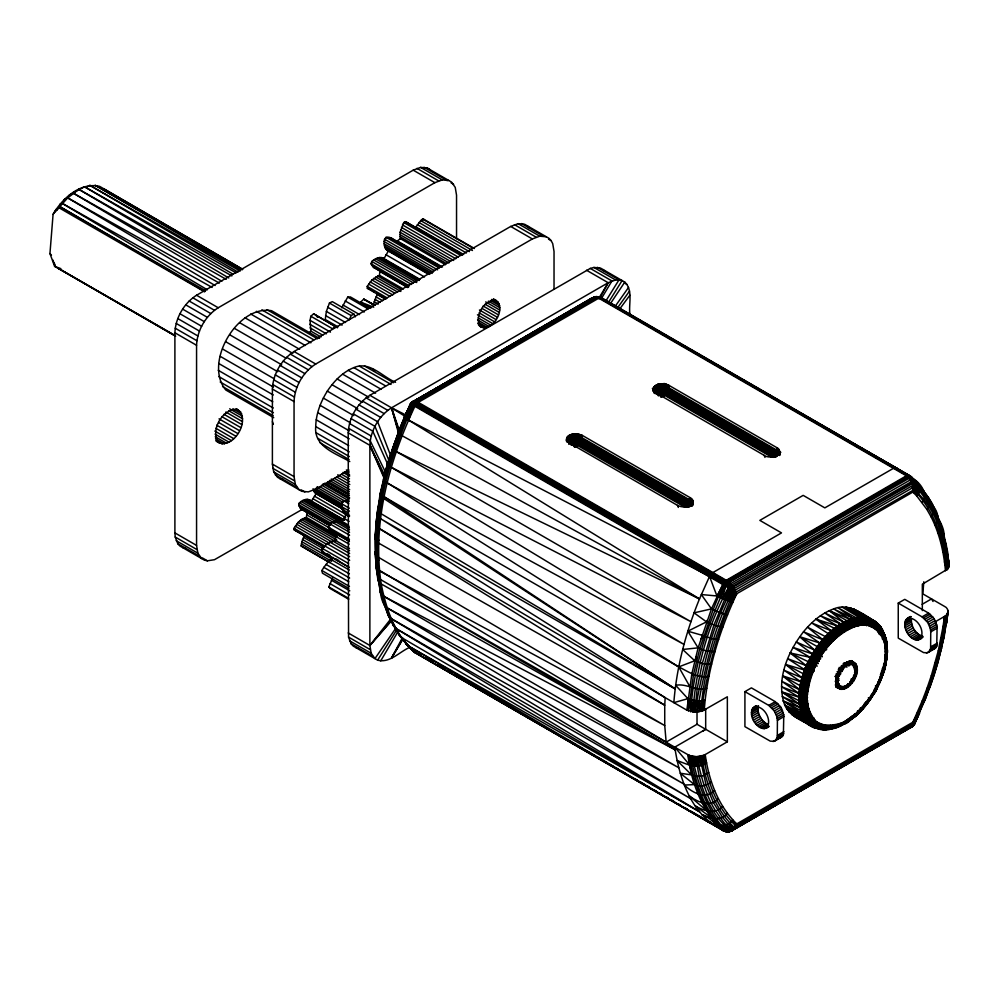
<?xml version="1.0" encoding="UTF-8"?>
<svg xmlns="http://www.w3.org/2000/svg" width="999" height="999" viewBox="0 0 999 999"><rect width="100%" height="100%" fill="white"/><g stroke="black" fill="none" stroke-linecap="round" stroke-linejoin="round"><path stroke-width="1.5" d="M848.75 661.837L855.793 666.77L855.169 670.504L855.768 670.004C848.975 645.004 822.077 696.303 847.739 685.651L848.001 684.49C854.744 679.432 857.966 670.242 853.708 662.587L851.136 661.038C862.774 668.656 849.4 693.706 836.038 687.087C834.365 677.722 852.334 650.449 855.032 672.315L856.043 669.405L854.507 664.098L849.437 660.913M878.121 632.342L885.539 638.111L886.737 655.993L883.715 672.315L879.132 684.078L877.959 683.94C885.589 668.793 891.408 648.938 883.066 632.966L883.104 631.743L864.073 619.13L862.674 616.907M924.699 699.4L914.547 723.975L911.975 726.872L730.294 831.355L726.46 831.618L722.964 830.481L415.334 652.871L406.006 643.781L400.562 636.438M884.615 661.276C886.113 647.352 886.95 629.632 873.95 620.679C862.137 613.461 848.376 602.609 833.69 608.915C821.553 613.199 811.588 621.99 803.496 631.78C787.936 651.885 775.649 679.657 784.702 705.019C790.159 717.22 804.307 721.703 815.172 727.609C817.532 727.809 819.655 726.186 820.716 724.175C854.432 731.493 881.43 692.457 884.602 662.737C888.099 669.293 879.607 677.472 877.959 683.94M708.953 821.59L711.65 823.151C689.185 806.93 679.47 776.573 675.187 749.799L380.644 579.632L687.811 754.62C691.108 779.832 699.637 805.219 716.832 824.425C719.917 829.145 725.861 833.69 731.643 830.868L912.249 726.648L914.497 724.05L919.53 712.824L914.547 723.975C908.016 733.316 918.63 714.148 918.031 713.373C930.831 682.517 942.956 650.112 944.43 616.47C948.975 614.685 949.1 608.241 944.517 606.405L922.851 593.906L923.8 581.78M885.726 664.148L884.677 668.781L883.216 669.455C888.286 658.503 888.423 645.754 884.152 634.54L865.758 622.939L864.073 619.13L881.155 628.671C891.62 644.03 885.539 664.285 879.545 680.344L880.893 680.094L879.582 678.796L884.602 662.737L883.516 665.097M922.327 610.601L922.327 584.203L947.714 569.043L949.05 565.359L947.414 553.533M885.151 654.495L886.737 655.993L886.438 660.302L885.576 664.997L884.078 665.858C885.938 655.494 888.036 643.993 883.466 634.04M875.424 685.851L875.886 686.75C879.882 688.373 873.226 692.719 873.101 695.179C869.155 701.023 865.034 706.83 859.902 711.7C853.021 718.818 844.642 724.737 835.139 727.771C816.071 732.092 803.458 707.105 808.016 690.446C812.287 664.173 828.446 637.949 853.496 627.172C875.386 616.708 891.096 643.231 884.727 662.325L887.025 654.02L886.538 644.617L884.302 637.037L878.983 634.003M863.461 615.372L878.021 624.225C884.714 630.369 886.425 640.334 885.339 649.025C889.659 644.617 885.189 636.438 883.104 631.743C887.312 638.898 887.199 647.614 885.439 655.469C888.348 653.995 888.298 648.663 885.489 647.09L886.001 644.068L885.314 643.581M407.105 286.775L373.951 267.632L370.966 263.736L371.803 261.463C374.95 258.616 379.982 255.919 384.003 258.616L388.324 251.061C383.941 249.026 383.691 243.331 384.553 239.211L386.101 237.325L390.984 237.874L441.396 266.983M885.239 665.346L886.937 657.08L886.001 644.068L887.087 645.878L887.025 654.02M900.524 470.891L896.378 467.957L894.043 467.982L824.837 507.879L803.171 495.367L759.839 520.379L781.505 532.892L712.299 572.902L709.527 576.398L699.475 598.938L407.142 419.255L404.458 416.795L411.588 402.572L591.833 298.039L598.413 296.703L909.814 475.774C915.221 479.095 915.584 486.838 912.899 492.057L736.763 593.743C720.991 627.335 709.54 663.186 705.157 700.112L697.614 701.223L687.911 698.663L673.838 702.647C676.585 666.957 685.951 632.005 699.475 598.938L400.661 434.94L398.089 432.217L410.152 404.358C411.363 400.936 415.634 400.237 418.319 402.36L727.497 580.993L729.32 585.402L729.382 588.261L713.86 625.149L702.222 663.598L697.177 688.736L694.742 712.2L686.837 710.152L665.172 697.639L378.134 527.797L376.323 525.699L375.949 523.488L380.119 493.806L387.55 463.174L393.281 446.803L388.461 462.05L389.423 461.675M841.083 689.472L836.538 684.64L835.938 681.018L837.836 680.506L838.348 683.628L835.514 684.765C843.556 697.577 858.291 679.233 857.329 669.255L855.169 668.006L855.319 673.326L854.008 676.173L855.893 671.515L854.994 665.933L848.501 662.175M924.987 699.912L914.297 724.125L911.787 726.448L913.386 725.711L913.798 723.014L924.15 700.699M867.794 700.936L868.393 702.01L860.276 709.677C858.69 715.833 849.962 720.504 843.68 722.04C842.756 727.684 834.252 727.334 830.119 725.823L827.184 729.22C815.958 732.342 808.591 722.277 809.777 711.862L806.143 713.873L802.172 713.773C799.575 703.371 806.056 693.019 809.327 683.366L805.656 683.341L800.861 681.743L783.915 670.192L804.62 678.92L810.276 679.757C801.523 694.317 793.568 719.093 814.322 727.434C786.613 705.544 805.731 662.799 824.163 640.759C834.64 628.895 849.075 617.207 865.846 618.431C873.226 619.03 886.4 627.31 881.593 635.614C880.131 626.361 872.477 619.168 863.498 617.182C837.824 617.544 819.03 640.484 808.154 661.65C798.913 680.781 792.494 707.442 809.14 724.462C811.912 727.547 816.832 726.748 818.681 723.126C824.3 733.878 841.695 728.109 846.503 720.541L854.769 716.483L854.882 714.647L870.491 698.126L875.286 691.52L879.095 683.766L877.821 682.792L878.995 680.132M845.479 723.164L840.409 724.974L835.389 725.087C829.495 734.789 810.913 728.82 812.05 716.495L808.566 718.83L804.694 718.905L804.52 708.091L807.654 693.868L800.748 694.143L781.518 686.725L799.662 697.514L803.708 698.176L807.504 697.202L805.569 707.854L805.219 716.758L806.243 721.665L811.25 725.911M933.878 507.717L928.933 498.513L920.866 487.999C925.711 496.316 940.034 506.755 931.08 516.82C939.584 533.591 943.843 552.197 945.466 570.841M661.263 397.177L665.272 394.792L667.407 389.086L667.619 384.702C662.549 382.567 652.185 383.641 653.196 391.096L654.02 386.813L654.108 390.197L655.319 392.882L660.339 390.447L667.832 391.596L777.709 455.419L777.022 456.218L667.307 392.532L660.539 391.483L656.618 393.069L656.006 393.681L656.793 394.393M877.322 687.774L876.223 687.499C882.142 678.87 886.375 667.832 884.764 657.379L885.838 654.957C886.425 682.08 867.244 704.645 848.001 721.59L845.291 721.103C836.65 726.748 825.561 731.143 815.284 727.734M883.029 631.318C872.289 607.629 842.207 619.068 829.108 634.078C809.689 653.808 795.216 682.717 801.235 710.876L805.231 711.076L808.928 709.253C809.415 715.434 808.416 724.55 815.172 727.609M931.08 516.82L926.835 509.353L916.92 496.191C922.339 490.809 918.468 478.883 910.426 479.82L730.569 583.653C708.603 622.452 695.941 667.494 692.844 712.05L695.491 701.048M705.681 709.103L705.681 729.295L674.824 747.115L675.187 749.799L666.158 742.107L377.06 568.906C371.99 512.087 388.823 455.994 411.75 404.632L412.5 401.61L409.041 409.465M660.589 395.104L658.965 395.117L656.867 391.596L655.856 385.302L653.833 391.945L654.27 392.807L657.08 384.702L657.554 390.097L660.589 395.104L664.522 395.304L771.503 457.067M934.814 524.85C941.383 518.531 936.001 508.016 930.294 503.109M693.393 700.686L690.746 711.663C693.144 667.856 707.23 625.386 725.823 585.913L729.045 582.23L908.341 477.272C916.795 477.347 930.319 493.831 922.114 502.472M934.115 509.19L924.812 494.318L913.76 482.779L733.353 586.937C711.226 624.999 702.834 669.405 694.742 712.2L702.559 710.926L727.347 696.778L727.347 741.795L697.015 724.287L666.158 742.107L664.735 725.561L664.735 705.194L377.285 542.345L375.112 538.985L375.949 524.587L377.634 509.815L381.143 492.207M384.128 597.564L380.557 592.807L375.949 566.346L375.112 537.799L376.148 525.262M418.319 402.36L414.885 406.293C388.986 461.151 372.003 523.026 381.206 583.965C386.113 608.953 395.554 638.199 417.02 653.046L412.637 650.649L405.169 642.27L404.645 640.584M697.614 701.223L696.965 712.162C704.432 669.742 713.623 626.623 734.365 588.423L912.749 485.439C925.561 490.796 931.642 507.217 937.899 519.018M686.837 710.152L691.895 673.563L698.114 647.864L711.475 608.891L724.038 581.593L906.38 475.799C915.184 473.838 913.123 486.763 912.899 492.057L916.92 496.191M573.176 445.566L576.048 444.143L576.498 433.791C572.152 433.429 565.322 435.514 566.533 441.121L567.357 436.838L568.931 444.368M660.988 396.803L662.612 394.792L663.149 383.766L657.554 390.097L656.618 393.069L657.33 393.856L661.813 392.357L666.683 393.381L775.686 456.393L777.534 453.821L778.196 448.551L777.172 447.839L668.843 385.302L667.619 384.702L666.233 386.738L664.535 393.556L661.338 396.853M880.943 627.459L878.72 624.737C885.926 634.14 888.348 647.439 885.176 658.853L886.937 657.08L887.075 648.688M929.669 686.375L924.974 700.311L922.277 700.749L912.899 722.202L913.461 725.449L912.249 726.648M321.029 336.988L310.826 331.106L310.077 320.354L310.851 316.246L313.624 313.811L337.512 327.797M942.307 530.619L939.884 522.477L941.22 527.834L938.036 533.404M303.009 508.966L214.473 559.702L207.392 560.814L204.308 560.102L179.97 546.053L177.797 543.731L175.225 537.05L174.9 532.892L174.9 332.767C175.524 317.819 183.928 303.259 196.566 295.242L413.211 170.167L420.616 167.395L427.135 167.982L451.473 182.03L455.232 187.375L456.543 195.18L456.543 238.624M201.636 558.553L197.877 553.209L196.566 545.404L196.566 345.279C197.19 330.319 205.594 315.771 218.232 307.754L434.877 182.667L442.282 179.907L448.801 180.482M273.738 417.682L225.836 390.022C203.334 363.236 237.163 304.633 271.616 310.726L319.518 338.386M216.146 441.146C232.218 452.672 252.547 419.043 236.888 409.066M348.876 469.967L315.721 489.11L308.304 491.883L301.798 491.308L277.46 477.247L273.701 471.903L272.39 464.098L272.39 389.048C273.014 374.101 281.418 359.54 294.056 351.523L510.701 226.448L518.106 223.676L524.625 224.263L548.963 238.311L551.123 240.634L552.722 243.669L554.033 251.461L554.033 288.699M299.126 489.76L295.367 484.415L294.056 476.61L294.056 401.561C294.68 386.613 303.084 372.053 315.721 364.036L532.367 238.961L539.772 236.189L546.291 236.775M349.787 461.588C335.889 453.421 313.711 446.778 315.721 426.573C315.971 413.923 320.654 401.748 327.322 391.133C333.941 381.218 342.632 372.14 353.858 367.607C369.568 360.664 382.33 376.798 395.567 382.292M410.389 647.102C399.875 651.223 390.022 663.511 377.622 660.164L353.284 646.116L351.124 643.793L348.551 637.112L348.214 432.829C348.838 417.882 357.242 403.321 369.88 395.304L590.284 268.431L593.93 267.457L600.449 268.044L624.787 282.093C633.291 290.259 628.558 303.634 629.857 313.861M395.954 627.959L374.95 658.616L371.191 653.271L369.88 645.466L369.88 445.342C370.504 430.382 378.908 415.834 391.546 407.817L608.191 282.729L615.596 279.97L622.115 280.544L608.279 302.734M479.52 326.136C492.982 334.153 508.903 305.107 493.444 298.926M574.612 447.215C579.482 445.479 583.066 440.584 582.192 435.327L576.498 433.791L570.891 440.122L569.343 443.706L570.629 439.123L574.887 433.791L575.237 443.319L573.938 445.142L570.891 440.122L570.417 434.74L567.17 441.983L566.82 437.712L566.533 441.121M776.223 456.93L774.899 457.08L665.996 394.143L661.9 393.281L657.679 394.992L662.712 394.106L665.272 394.792L668.269 390.634L668.843 385.302L667.619 387.2L660.539 391.483L661.563 394.842M571.016 445.03L575.237 443.319L579.345 444.18L687.662 506.718L688.96 505.094L690.247 502.235L690.509 497.864L582.192 435.327L578.646 443.843L576.485 444.88L574.625 444.205L573.314 433.953L569.455 439.697L568.656 442.907L573.688 440.472L581.181 441.633L689.497 504.17L691.508 506.181L693.169 501.161L690.509 497.864M412.999 650.873L415.834 653.046L406.006 643.781L414.885 652.559L723.476 830.669L726.76 830.544L727.459 831.318L722.964 830.481M665.272 394.792L773.588 457.33L776.585 453.171L777.172 447.839M826.71 649.6C818.705 653.296 813.361 662.549 814.16 671.328M841.807 665.521L843.531 667.819L837.337 671.715L839.859 672.914L836.538 676.698L835.826 679.495L835.826 683.84L837.112 687.175L836.288 686.238L838.998 684.839L838.348 683.628L838.286 687.125L839.535 689.11M842.794 665.896L840.958 668.056L842.169 669.342L836.288 674.063L838.998 674.837L836.088 678.92L835.938 681.018L838.348 676.785L835.514 676.435L840.933 671.053L838.636 669.467L840.147 667.382L846.503 665.496L845.416 662.712L851.91 661.55L849.025 661.363L849.462 664.397L843.581 663.948L844.992 666.52L838.636 669.467L839.535 669.942L841.083 667.807M855.631 671.977L855.956 668.793L854.644 674.225L855.444 673.726L854.507 672.664M923.988 491.308L916.657 482.292L909.365 475.462L601.735 297.852L596.415 296.603L591.833 298.039L594.892 297.128L598.751 298.189L906.38 475.799L909.202 478.209L912.387 478.384L913.76 482.779L919.455 489.473L914.497 484.478L913.074 487.475L735.326 590.097L734.028 591.583C717.132 629.557 703.533 669.73 700.936 711.488C707.779 670.466 717.12 629.308 736.201 592.007L913.798 489.847C937.287 508.204 944.717 540.621 947.714 569.043C947.551 538.349 935.514 507.892 914.547 485.427M838.91 688.211L841.807 688.398C847.689 686.738 853.733 681.605 853.708 675.099L855.881 676.348M886.75 657.592L887.012 652.285L885.426 650.736M886.937 657.08L887.012 652.285M355.294 316.833L353.971 314.148L332.305 301.636L329.445 303.034L326.373 311.438L325.249 319.493L337.999 326.848M175.687 336.213L54.595 266.308L49.95 253.571L53.072 214.41C62.063 198.601 80.182 181.93 99.638 186.376L242.645 269.268M699.712 701.223L698.85 711.95L701.71 701.023M769.317 726.31C758.603 735.701 743.88 711.575 756.043 705.781M761.588 728.271L768.081 724.525C761.35 721.365 756.543 713.074 758.441 705.681L751.935 709.427M775.386 740.671L777.284 737.075L777.409 720.404L776.885 716.67L774.312 710.951L768.743 705.394L744.917 691.633L744.917 726.648L770.254 741.133L774.312 741.283L781.88 736.912L783.391 734.777L783.778 714.834L780.818 707.192L775.249 701.635L751.41 687.874L744.917 691.633M921.59 638.398C910.376 646.078 896.84 620.916 910.676 616.508M916.383 640.134L922.876 636.388C915.534 634.328 910.751 626.011 911.388 618.606L904.882 622.365M928.72 652.147L930.618 648.538L930.743 631.868L930.231 628.146L927.659 622.414L922.077 616.858L898.251 603.096L898.251 638.124L923.588 652.597L927.659 652.759L935.226 648.388L936.725 646.253L937.112 626.298L934.152 618.668L928.583 613.111L904.757 599.35L898.251 603.096M653.196 391.096L653.471 387.674L653.558 391.059C656.805 386.338 664.073 386.326 668.781 388.711L777.11 451.248L779.457 453.596L779.457 455.357L776.91 452.197L779.008 451.848L779.832 453.633L776.161 454.145M942.881 551.972L946.228 546.977L941.22 527.834L935.476 512.437C939.072 520.741 949.2 534.128 940.721 542.445M860.364 707.916L863.024 708.578L862.874 706.917L870.828 698.626L870.092 697.727L875.112 691.433L880.893 680.094M445.504 264.698L400.399 238.661L400.112 232.255L403.796 222.54L405.557 221.653L462.587 254.583M904.245 473.514L916.657 482.292L910.176 475.986L907.167 476.311L725.511 581.48L723.351 584.378L713.086 609.777L699.75 648.713L693.531 674.4L688.461 710.938L687.911 698.663L675.649 685.314C686.438 683.029 696.153 691.583 706.78 688.286M702.559 710.926L703.546 700.649L704.208 710.127L705.157 700.112M946.228 546.977L942.706 531.98M913.186 479.845L913.935 481.118L913.798 489.847C934.764 511.088 944.267 540.709 946.865 569.867L944.505 561.925C950.761 558.004 946.677 549.974 946.19 544.343M933.603 672.614L934.29 674.512L929.894 687.424L927.047 688.236L922.277 700.749M329.608 562.587L301.124 545.929L302.572 539.522L304.695 535.264M655.319 392.882L656.106 389.66L659.977 383.928L660.539 391.483M385.926 299.063L367.357 288.349L367.22 286.401L371.915 279.957L379.445 275.249L379.882 271.478L407.729 287.562M375.112 538.985L377.972 507.842L378.022 510.839L381.206 513.773L675.187 688.91L384.128 496.79L382.38 497.602L379.832 512.849L377.285 542.345L378.846 540.059M377.859 514.21L378.184 511.313M686.937 507.367L578.608 444.83L576.048 444.143L572.315 445.142L572.177 443.019L576.223 442.395L580.019 443.419L689.572 506.955M658.841 392.982L658.703 394.143L659.977 394.53L660.764 392.47M886.737 655.993L885.576 664.997L880.956 676.71L882.279 676.435L880.406 674.437M336.551 534.84L306.343 517.407L307.168 512.125L329.495 525.012M937.537 659.54L938.161 661.638L934.29 674.512L931.305 675.724L927.047 688.236M827.184 729.22C821.253 730.906 816.757 725.286 815.034 720.279L811.775 722.889L808.004 723.101C804.557 716.046 806.655 707.841 807.554 700.424L803.758 701.623L798.9 700.699L803.795 687.012L814.222 668.868L806.305 665.634L790.172 652.984L810.376 657.379L813.161 654.345L813.586 651.96L815.509 650.611L817.057 646.728L820.616 643.518L820.841 641.808M885.401 662.025L886.275 661.251L886.925 656.543M947.889 612.649L946.44 623.613L943.093 626.336L938.273 650.799L931.305 675.724M946.702 614.66L940.409 650.024L933.316 675.349M946.59 620.404L947.926 610.314M946.44 623.613L948.076 611.425L946.016 624.425L947.402 613.736L945.291 625.162L945.691 615.609L944.317 625.799M872.277 694.417C868.693 703.321 859.652 714.66 849.312 718.793C849.125 723.701 841.757 723.888 838.111 724.325L836.5 727.222L831.93 727.334L827.609 725.811L825.986 728.271L822.789 729.42L805.456 718.943L809.552 718.643L831.38 728.621L839.035 724.712C843.568 725.923 851.273 721.39 852.11 716.832M880.119 680.394L884.827 668.431L883.653 666.72L880.806 679.857L877.085 687.811M943.093 626.336L944.43 616.47L935.326 621.728M349.338 567.532L321.765 551.61L322.265 548.364L324.725 545.891L329.907 542.12L335.065 540.184L349.513 548.526M881.805 670.304C880.556 676.91 879.32 687.562 874.325 690.996L877.372 684.228M938.273 650.799L941.083 649.475L944.242 636.151L943.705 633.653M567.17 441.983L569.193 435.327L569.455 439.697L572.04 444.18M836.038 687.087L840.958 688.174L845.991 686.825L851.073 682.13L855.444 673.726M863.248 616.545L880.381 626.835L884.265 633.841L882.729 637.924C881.618 618.656 858.528 616.033 846.178 607.142L862.487 617.594L864.385 620.991L864.135 625.162C854.482 621.066 843.393 623.726 834.39 628.284L815.971 619.143L832.879 631.93L836.75 637.537L820.579 648.751L808.154 661.65L790.172 652.984M944.242 636.151L946.403 621.84L943.83 636.875L940.958 638.486M385.214 299.076L377.247 294.48L374.238 301.798L373.801 304.208L374.862 305.219L363.723 299.138L360.639 302.16L370.841 308.054M884.727 665.634L886.375 655.469L886.175 647.564M885.576 664.997L886.438 660.302L884.639 658.353M379.508 528.721L664.735 705.194L665.172 697.639L380.644 518.756L675.187 688.91L382.38 497.602L380.157 494.717L387.837 462.549L388.062 464.71L391.321 467.32L690.933 621.69L396.291 451.585L392.557 448.326L404.62 416.496L411.576 402.322L594.13 297.215L598.963 296.89L602.172 298.164L597.639 297.128L592.469 298.064L595.891 296.666L600.661 297.602L908.291 475.212L913.935 481.118C919.979 488.499 935.813 498.851 926.835 509.353M684.839 507.105L576.485 444.88L578.071 433.953L569.954 443.094L568.468 440.372L568.169 436.039L566.908 441.096C570.142 436.363 577.41 436.363 582.13 438.736L690.446 501.273L693.169 503.658L690.509 500.374L582.192 437.837C577.434 435.427 570.092 435.439 566.82 440.209M656.006 393.681L657.292 389.086L661.55 383.766L661.9 393.281L662.712 394.106L663.686 393.381L664.735 383.928L658.816 389.672L657.404 392.532M946.503 617.894L947.077 614.86M574.1 442.495L573.326 444.555L575.162 442.395M881.393 629.158L885.289 636.563L883.665 640.446C883.516 631.181 877.971 622.452 869.617 618.443L853.433 608.903L876.185 622.377L881.355 628.209M849.749 681.967L851.073 682.13M855.206 674.05L855.793 671.003L854.994 670.267M736.763 593.743L730.481 589.01L728.82 585.988L723.476 582.305L415.834 404.695L415.234 401.698L412.899 401.486L410.252 404.195L404.645 417.232L411.863 402.422L415.547 403.509L724.912 582.117L732.604 587.662L736.763 593.743L731.38 602.172L716.945 595.966L701.31 594.542L711.475 608.891L720.754 613.049L727.547 614.797M654.27 392.807L658.466 384.24L658.616 388.648L660.164 393.556L661.276 394.18L662.886 392.357M381.468 490.709L382.13 487.699M382.779 484.702L384.091 478.708M382.38 497.602C388.211 465.484 400.424 435.152 412.637 405.057L415.234 401.698L597.202 297.515L599.825 297.028M942.631 641.645L944.18 634.515M944.355 635.352L938.161 661.638L935.064 663.224M882.404 629.795L886.113 640.247L884.427 643.144C886.413 621.028 861.475 614.335 846.178 607.142M725.724 831.53L722.527 830.169C728.271 834.34 734.877 829.682 736.763 823.888L912.899 722.202L918.031 713.373L919.567 713.149M885.139 663.211L882.179 673.076L883.715 672.315L882.504 670.741L880.556 679.557L878.508 684.065M884.352 669.068L886.238 659.802L885.489 647.09M848.001 685.189L843.531 686.625L842.544 688.111L840.933 686.388L839.522 687.849L838.998 684.839L840.933 686.388L845.991 686.825L849.425 684.14L851.298 679.819L853.458 681.068M377.272 540.534L378.134 570.017L382.38 595.304L383.753 596.291L675.187 749.799L381.206 583.965L378.022 580.569L377.972 576.298M885.539 638.111L886.712 643.319L884.977 646.003C888.186 630.132 870.653 617.469 856.205 623.214C837.961 628.945 824.612 644.455 815.521 660.664C797.914 683.678 799.675 744.055 842.469 724.787M734.877 591.033L731.842 588.523L730.481 589.01L414.885 406.293L412.999 402.51L413.761 401.411L412.075 403.871L410.252 404.195M884.677 668.781L885.738 664.585M883.441 671.59L880.793 680.269M737.125 826.485L728.421 831.68L724.038 830.718L417.757 653.895M938.398 658.853L941.383 647.352M937.786 662.2L941.582 648.114L941.083 649.475M653.558 391.059L654.82 386.001L655.119 390.347L656.618 393.069M335.065 540.184L336.775 534.215M708.94 676.273C697.964 678.808 687.974 671.365 678.721 666.907L384.665 481.181L383.491 479.395L387.624 463.898L398.239 432.742L410.926 403.209L415.422 401.086M386.988 467.557L383.491 479.395M766.72 727.821C772.502 720.092 764.085 705.531 754.507 706.668M854.507 713.835L857.392 714.297L857.604 712.262L865.846 705.244L865.384 704.008L872.989 694.979M879.182 680.257C877.072 683.641 876.61 696.041 871.515 694.417L867.681 702.122L863.024 708.578M727.347 741.795L705.232 754.57C708.716 779.994 718.019 805.706 736.763 823.888C736.176 828.059 732.729 831.555 728.421 831.68M725.823 585.913L722.227 598.676L729.382 588.261L725.299 580.407L415.234 401.698L416.858 401.635L417.02 403.346L724.65 580.956L732.866 586.276L736.201 592.007M855.444 665.784L851.298 660.651L854.545 663.523L855.444 665.784L855.032 668.843L855.319 664.997L853.708 662.587M884.202 667.17L876.223 687.499M883.278 672.827L884.59 667.619M919.317 713.348L914.06 724.75L909.552 727.21L911.2 727.197L913.635 724.725L919.23 712.374L912.786 725.299L914.46 723.813L912.899 722.202M884.727 662.325C895.092 604.595 834.814 622.215 819.093 657.929C796.553 686.887 804.37 751.211 852.147 717.582M808.154 661.65L815.883 665.284L804.607 683.141L798.838 697.115L781.63 691.808L799.999 704.52L804.033 704.932L807.816 703.521C807.392 710.526 805.669 718.643 809.939 724.824L813.636 724.537L816.77 721.815L821.003 727.397L826.385 729.42M843.318 723.663C798.838 744.38 799.375 679.782 818.393 657.492C829.42 628.858 888.211 600.711 885.489 652.185L887.262 649.313M883.578 672.602L884.827 668.431M934.552 671.877L935.851 667.532M936.725 664.635L938.024 660.302M933.94 674.987L938.236 661.001M653.196 389.51L655.856 392.807L764.173 455.344C768.905 459.228 784.015 456.019 778.196 448.551L777.172 450.337L778.92 452.734L777.709 455.419L776.41 455.606M779.832 454.557L779.545 455.469L779.545 452.959M574.013 446.615L577.859 445.342L579.582 434.278L570.741 442.557M377.06 568.906L376.323 567.669C371.278 511.163 387.999 455.357 410.764 404.258L413.261 401.223L412.5 403.159L414.885 406.293M348.701 599.225L330.319 588.611L328.846 586.962L332.555 578.034M693.169 504.582L693.169 501.161C692.22 507.854 682.329 507.979 677.509 505.369L569.193 442.832L568.169 442.12L568.468 440.372L571.803 434.278L573.101 442.707L572.315 445.142L569.954 443.094M659.39 393.818L659.765 392.682M837.274 674.437L836.313 677.11L835.514 676.435M854.507 676.161L855.319 673.326L856.68 673.913M53.072 214.41L55.907 209.678L60.127 206.793L59.803 204.358L62.562 203.559L67.72 197.889L78.846 189.348L231.893 275.911M883.715 672.315L880.544 680.369M928.983 688.074L934.115 673.314M929.582 687.799L934.352 673.963M720.341 597.764L724.687 585.202L728.184 581.493L908.341 477.272L727.497 580.993L725.299 580.407M690.134 768.006L691.033 765.471L690.584 755.806L687.811 754.62M868.381 697.702L870.554 698.726L877.184 684.115M393.781 445.417L398.838 431.556L391.546 407.817L369.88 395.304M886.275 661.251L886.438 660.302M924.137 700.774L929.12 687.824M924.699 700.611L929.919 686.937M417.02 403.346L413.149 401.885L412.125 403.059L406.006 418.481L412.637 405.057L410.764 404.258M815.971 619.143L837.474 625.973L851.023 618.943M380.457 492.957L380.157 494.717M876.473 687.112L870.554 698.726M412.075 403.871L729.407 587.4L731.243 585.277L911.438 481.668L912.324 479.745L911.425 477.135L918.543 484.727L911.675 477.247M873.226 691.995L868.056 702.197L866.545 701.648L864.285 703.658M850.199 685.127L848.039 683.878L847.239 685.814L848.376 686.738M329.458 525.486L300.749 508.778L298.689 504.657L299.45 502.822C302.447 499.999 308.004 497.552 311.288 501.248L316.171 493.743L343.743 509.665M913.885 725.137L914.447 724.125M353.971 314.148L351.111 315.547L349.35 319.742L327.684 307.23M334.877 532.829L329.558 529.283L328.434 527.197L329.87 523.851C335.664 519.53 343.356 520.854 348.526 525.586M912.724 723.588L913.486 723.913L915.209 719.892M341.758 307.779L347.727 297.115L350.362 296.915L369.48 307.942M799.824 693.818L799.225 691.383L803.583 682.866L817.706 661.763L793.031 647.377L812.362 653.883L819.679 658.304L809.302 671.69L800.836 686.113L782.667 675.861L800.861 681.743M914.372 723.626L918.805 713.423M880.806 679.857L874.787 691.258M237.762 409.578C222.802 407.779 209.653 430.544 218.694 442.619M838.286 672.202L837.112 674.675L836.288 674.063M851.023 682.367L854.545 675.699M410.614 408.728L411.8 406.118L598.751 298.189L601.223 297.665L595.766 296.691L593.269 298.164M855.768 670.004L855.793 666.77L857.167 667.182L857.329 669.255M812.362 653.883L796.228 641.932L814.709 650.149L821.79 654.932L808.303 671.34L800.024 685.701L800.224 690.009L804.257 690.921L808.016 690.446C805.531 699.487 801.423 709.128 803.92 718.593L806.255 721.128L808.104 721.378L811.038 720.554L813.448 718.493L816.545 725.436L820.978 729.083L823.438 727.971L825.199 725.524L831.368 728.034L835.851 727.584M885.102 641.795L885.614 640.709L882.529 638.486M405.169 417.794L411.401 404.483M407.142 419.255L414.073 404.77L415.547 403.509M404.458 416.795L411.376 403.421L411.8 406.118L410.339 408.691M878.82 683.503L874.325 690.996M398.089 432.217L398.838 431.556M846.503 688.011L845.416 687.062L848.039 683.878M404.62 416.496L407.28 412.225M408.728 409.453L411.426 404.682L418.119 400.774M718.556 596.853L724.687 585.202M415.334 405.469L413.561 401.935L414.41 401.036L594.13 297.215M402.709 639.472L391.546 657.979L402.547 637.512M599.612 298.651L608.191 282.729L586.525 270.23M658.329 392.07L666.233 384.24L666.233 386.738L661.625 389.235L659.39 391.72M341.958 521.803L345.866 514.947L342.07 509.253L341.408 503.646L343.569 500.699L348.151 500.986M875.186 688.036L873.788 690.621L875.299 691.52L872.926 695.129M876.91 687.399L872.589 694.979M722.964 583.079L723.351 584.378L716.945 595.966L709.527 576.398L408.541 420.104L413.661 405.606L412.637 405.057M862.711 708.703L869.093 698.101L859.902 711.7L857.454 711.001M306.343 517.407L301.348 519.53L298.089 522.427L294.081 528.271L294.181 529.857L324.375 547.29M690.509 500.374L691.545 498.576L690.871 503.858L689.035 506.431L687.662 506.718L689.035 506.431M496.003 300.399C484.028 298.976 473.514 317.183 480.731 326.835M840.896 673.813L838.298 672.315L839.535 669.942M852.634 677.509L853.695 678.234L852.184 680.294M391.546 657.979L402.859 638.798M380.706 660.876L398.114 631.43M601.56 298.301L611.95 280.944L590.284 268.431M724.188 599.55L730.481 589.01L726.136 600.349L732.791 590.671L730.569 583.653L727.497 580.993M874.375 690.971L869.704 698.401M598.551 298.689L608.191 282.729M348.688 588.349L322.427 573.189L321.903 570.529L323.826 567.357L328.359 561.725L333.479 557.467M863.161 706.218L857.005 714.497M591.346 298.389L591.47 299.163M474.413 248.514L424.001 219.418L422.589 219.018L420.729 220.629L415.934 226.948L463.686 254.52M605.894 300.936L619.018 279.832L597.352 267.32M653.471 390.184C656.743 385.402 664.085 385.402 668.843 387.799L777.172 450.337M653.833 391.945C656.967 387.362 664.01 387.362 668.593 389.66L664.16 391.483M377.622 660.164L396.441 630.394M803.171 673.688L811.413 676.123L804.257 690.921L799.999 704.52L798.988 701.798L801.76 694.392L812.724 672.489L785.589 664.447L803.171 673.688L813.71 659.702L828.858 645.541L825.811 642.095L807.479 627.172L826.185 637.037L831.418 642.694L819.018 652.871L807.105 666.083L807.529 662.986L818.144 652.285L834.04 640.022L829.894 634.677L811.65 622.951L831.33 630.819L829.108 634.078L825.399 636.55M728.021 601.073L734.028 591.583L732.866 586.276L911.975 482.867L919.217 491.196L914.372 487.462L913.074 487.475C914.197 482.829 910.613 478.121 907.042 475.487L599.4 297.877L596.415 296.603L592.469 298.064M835.951 683.915L843.581 687.924L846.215 685.489L847.739 685.651L852.409 680.269M870.204 698.613L872.701 694.742M375.474 536.625L376.211 535.526M865.846 705.244L863.873 705.057M729.782 601.685L735.651 592.832M611.026 302.734L624.787 282.093M913.773 724.312L734.877 827.597C724.075 841.408 712.437 815.696 701.997 814.822C709.877 818.481 721.266 821.915 727.397 813.261M882.279 668.681L883.653 666.72M615.034 306.531L628.546 287.437M618.019 307.192L629.52 291.084M870.491 698.126C864.073 704.382 858.104 719.08 848.401 718.918L845.291 721.103M870.728 698.426L865.446 705.531M839.522 670.054L840.958 668.056M876.797 623.001L873.95 620.679M376.311 522.427L377.035 521.441M619.705 309.003L629.857 295.242M856.505 714.547L861.088 708.291L851.036 719.455M572.727 441.758L574.962 439.273L579.582 436.775L580.968 434.74L580.968 437.237L571.678 442.107M589.373 300.587L590.184 299.5M212.15 287.437L62.562 203.559L55.107 212.063M864.759 703.92L866.545 701.648M868.143 701.385C860.801 708.741 852.684 722.19 842.169 723.039M390.784 618.918L369.88 645.466L348.214 632.954M661.013 393.381L661.813 392.357M659.839 395.542L658.366 395.866M731.768 587.637L732.866 586.276L725.948 579.969M854.769 716.483L853.521 717.157L851.473 716.495L841.245 725.274M852.909 717.082L858.203 711.35M393.007 625.049L396.303 628.733L699.475 811.725L402.048 637.861L399.538 635.589L392.557 623.438L399.538 635.589L408.541 646.078L709.527 822.664C717.032 825.698 727.384 827.784 732.642 819.642M315.721 489.11L317.719 486.763M391.333 620.454L369.88 645.466L391.108 621.266M865.833 704.932L853.521 717.157M836.088 678.92L837.961 678.696L836.088 682.954L837.961 682.18L837.374 687.861L841.807 688.398L844.33 686.763L845.416 687.062M851.473 716.495L855.244 714.21L844.33 723.626M920.054 639.285C925.836 631.568 917.419 616.995 907.841 618.144M700.886 638.698L703.671 635.739L711.5 638.573L718.593 639.497M309.166 332.842L310.826 331.106M722.627 806.255C715.621 815.284 703.284 810.576 695.267 805.906L711.313 817.719M813.161 654.345L826.585 642.807L839.497 635.252L837.986 631.793L834.39 628.284M567.694 441.146C571.341 437.512 577.534 437.462 581.93 439.697L690.247 502.235L692.806 505.394M654.77 392.008C658.216 388.561 664.098 388.524 668.269 390.634L776.585 453.171L778.758 455.344L779.832 451.123L779.832 453.633M846.752 721.665L863.198 708.328M833.391 724.712C835.601 727.21 840.771 727.547 840.883 723.313L848.888 720.866M718.356 798.663C710.414 807.991 697.29 801.91 689.385 795.966L706.293 810.351M885.339 651.935L886.113 651.211M575.237 443.319L576.223 442.395M913.798 723.014L735.651 825.761C716.52 807.354 707.092 781.181 703.558 755.344L705.232 754.57M815.509 650.611L829.32 639.772L842.282 633.179L840.971 629.57L838.236 626.473L820.379 615.809L840.596 623.913L842.781 625.824L845.092 631.318L832.142 636.912L817.994 646.99L799.724 636.713L819.829 643.031L826.398 648.538L814.635 660.189L802.934 674.45L802.721 678.159L812.686 663.973L824.038 651.673L817.994 646.99M727.884 831.742L726.81 831.505L728.82 831.518L735.651 825.761L735.501 827.434L733.828 829.158L726.81 831.505C704.42 812.861 695.816 783.391 690.584 755.806L696.415 756.668L703.558 755.344L706.568 762.886C697.664 770.217 686.088 763.611 677.06 760.551L691.645 774.912C697.09 777.759 704.083 776.423 708.703 772.577M914.297 724.125L912.387 724.362L913.123 723.751L913.635 724.725M347.689 471.153L346.054 472.614L348.676 474.125M842.544 666.283L846.503 662.999M714.61 790.496C705.631 800.099 691.932 792.432 684.365 785.052L694.467 784.602C699.924 787.487 706.955 785.838 711.388 781.792M335.289 326.323L332.517 328.746L310.851 316.246M854.045 717.082L857.641 713.96M774.899 457.08L775.686 456.393L774.325 456.693M829.994 728.958L824.749 729.27L805.456 718.943L828.433 729.17L831.368 728.034L832.716 725.586L839.997 725.636L845.916 722.702M660.589 396.466L662.612 394.792M573.876 441.508L582.192 437.837M661.738 391.358L668.843 387.799M854.932 715.983L847.414 721.715M820.616 643.518L835.039 634.24L847.901 629.695L847.402 626.81L845.204 623.264L829.282 610.664L849.949 619.293L852.984 623.126L853.496 627.172L844.43 628.533L837.349 630.931L824.824 637.2L823.351 640.184L837.986 631.793L850.711 628.309L849.999 624.35L847.589 621.078L829.282 610.664M400.399 238.661L397.352 240.959L442.457 266.995M726.81 831.505L732.604 830.231L912.799 725.898L911.45 725.761M593.344 297.789L595.891 296.666L598.051 297.24L415.721 402.659M577.272 442.495L574.625 444.205M662.799 393.281L663.935 392.47M829.232 729.158L839.797 725.074L849.15 719.28M852.06 718.244L843.643 723.588M848.001 721.59L851.847 718.793M570.679 443.893L572.177 443.019M913.386 725.711L880.643 744.33M703.134 731.006L705.681 729.295M840.147 688.473L842.444 687.662L836.163 683.316M575.087 441.383L582.13 438.736M662.961 391.358L668.781 388.711M828.433 729.17L835.926 726.123M844.954 723.476L848.501 721.303M838.173 726.66L846.24 722.102M595.379 296.84L414.185 401.448L414.585 402.197M592.682 297.64L411.588 402.572L429.095 392.52M922.127 604.333L931.518 598.901L933.041 601.498M752.572 708.216L756.48 705.968M905.918 619.692L911.113 616.683M905.269 620.903L910.476 617.894M751.548 710.888L758.041 707.13M751.41 712.549L757.916 708.803M904.757 624.025L911.25 620.267M751.548 714.36L758.041 710.614M904.882 625.836L911.388 622.077M768.743 705.394L775.249 701.635M922.077 616.858L928.583 613.111M751.935 716.271L758.441 712.524M905.269 627.747L911.775 623.988M770.254 706.405L776.747 702.659M923.588 617.882L930.081 614.123M752.572 718.219L759.078 714.472M905.918 629.695L912.412 625.936M771.715 707.704L778.209 703.945M925.049 619.18L931.543 615.421M753.446 720.154L759.939 716.395M906.78 631.618L913.273 627.872M773.076 709.228L779.582 705.481M926.41 620.704L932.916 616.945M754.507 722.002L761.013 718.244M907.841 633.478L914.347 629.72M774.312 710.951L780.818 707.192M927.659 622.414L934.152 618.668M755.744 723.713L762.249 719.967M909.09 635.189L915.584 631.43M775.386 712.799L781.88 709.04M928.72 624.263L935.226 620.516M757.117 725.249L763.611 721.49M910.451 636.713L916.957 632.966M776.248 714.722L782.754 710.976M929.582 626.198L936.088 622.439M758.578 726.535L765.072 722.789M911.912 638.011L918.406 634.253M776.885 716.67L783.391 712.924M930.231 628.146L936.725 624.387M760.077 727.559L766.583 723.8M913.411 639.035L919.917 635.277M777.284 718.581L783.778 714.834M930.618 630.057L937.112 626.298M914.922 639.747L921.415 636.001M763.049 728.671L768.243 725.661M777.409 720.404L783.915 716.645M930.743 631.868L937.249 628.121M764.41 728.721L768.318 726.473M917.744 640.197L922.951 637.187M777.409 735.414L783.915 731.655M930.743 646.877L937.249 643.131M777.284 737.075L783.778 733.316M930.618 648.538L937.112 644.792M776.885 738.523L783.391 734.777M930.231 649.999L936.725 646.253M773.076 741.57L782.754 735.988M926.41 653.046L936.088 647.464M728.109 829.769L730.806 828.208M728.833 830.019L731.53 828.471M734.228 826.91L736.912 825.361M736.251 826.36L727.459 831.318L723.476 830.669M414.41 401.036L594.767 296.903M431.793 390.984L465.459 371.665M468.156 370.117L488.361 358.529M491.046 356.98L495.092 354.67M497.789 353.122L500.474 351.573M503.171 350.025L507.217 347.714M509.902 346.166L512.599 344.618M515.297 343.082L519.33 340.759M522.027 339.21L524.725 337.674M534.153 332.255L536.85 330.719M546.278 325.312L548.963 323.763M727.497 830.806L729.045 831.143L737.162 826.485M795.366 793.156L799.425 790.833M819.729 779.208L822.439 777.659M831.917 772.227L834.627 770.679M837.324 769.13L841.395 766.807M844.093 765.259L846.802 763.711M849.512 762.162L853.571 759.827M856.28 758.278L865.758 752.859M868.456 751.31L877.934 745.878M418.169 400.861L411.426 404.682L597.202 297.515L596.291 296.728M78.059 190.334L84.478 186.738L236.126 272.877M68.669 195.642L73.202 193.107L226.236 279.333M664.934 392.682L663.686 393.381L664.098 394.318L666.683 393.381M577.022 443.406L578.284 442.707M848.401 718.918L852.222 716.857M326.273 484.615L328.396 483.479L349.4 495.616M576.298 441.383L581.93 439.697M87.487 186.626L89.922 185.352L240.147 271.079M714.859 651.835L705.581 650.836L698.114 647.864L687.836 631.193L706.505 621.878L715.871 625.799L722.826 627.147M834.39 727.771L842.919 723.401L834.39 727.771L830.132 725.886M64.098 199.625L67.72 197.889L219.343 283.079M734.515 828.833C725.611 828.783 720.641 817.032 715.671 810.938C705.057 794.53 701.298 775.236 696.415 756.668C698.076 784.04 709.752 813.91 730.818 831.205C735.976 830.294 725.961 827.896 726.023 824.762L730.481 830.306L731.768 830.556M857.167 667.182L855.881 663.836L852.184 661.65L852.072 664.622L849.425 662.312L844.242 664.785L848.001 664.785L847.239 661.837L852.459 662.587L853.695 663.299L854.644 667.382L854.545 663.523L852.634 661.425L854.707 664.385L854.008 666.171L853.496 662.399L851.298 660.651M73.377 192.507L76.898 190.884M664.535 393.556L665.858 392.982M579.208 443.019L576.048 444.143M665.309 391.72L668.269 390.634L657.617 384.153M578.646 441.758L581.605 440.671L689.934 503.209L692.095 505.369L689.747 505.631L580.644 442.557L577.509 441.508M732.604 830.231L733.353 829.944M384.128 496.79L678.721 666.907L694.73 660.764L704.307 664.01L711.638 664.11M731.143 829.957L734.877 827.597M424.001 219.418L420.729 220.629L472.465 250.499M835.139 727.771L839.472 726.136M411.313 402.622L411.75 404.632L412.999 404.245M804.47 668.181L814.66 664.597L817.257 666.096M691.62 675.049L693.531 674.4M702.409 803.433L703.421 803.096L712.924 818.443L723.351 830.581M666.37 392.07L667.832 391.596M579.707 442.107L581.181 441.633M578.646 443.843L580.019 443.419M841.358 624.425C849.437 621.665 858.978 620.804 866.608 625.324L867.02 621.153L864.497 617.245M833.616 727.597L822.789 729.42M910.876 726.335L912.324 725.911M803.671 669.942L814.16 666.982M831.38 728.621L836.5 727.222M775.624 455.069L779.732 454.508M689.497 504.17L692.806 503.633M688.96 505.094L692.532 504.52M844.48 622.614C852.547 620.379 862.075 620.367 868.955 625.736L869.555 621.59L867.844 618.219L849.937 607.729L869.617 618.443M932.916 649.288L934.152 649M780.818 737.537L778.209 737.761M594.33 297.078L597.29 296.715L600.049 297.677L907.679 475.287L911.787 479.782L912.749 485.439M711.475 608.891L694.068 612.849L706.505 621.878M776.585 453.171L779.545 452.722L779.008 449.35L778.196 451.048L777.11 451.248M689.934 503.209L692.894 502.747L692.894 500.249L691.595 504.582L690.359 506.243L689.747 505.631M723.813 830.906L729.407 831.093M825.561 729.432L833.578 728.046M573.95 446.153L577.859 445.342M690.247 502.235L692.344 501.885L692.344 499.375L691.545 501.073L690.446 501.273M813.798 717.757L809.552 718.643L826.86 728.646M715.047 822.252L724.849 831.056L726.285 831.218C707.117 810.514 697.364 783.616 692.357 756.268L692.881 766.008L691.32 756.006M847.589 621.078C855.668 619.368 865.122 620.292 871.203 626.41L871.952 622.315L870.329 618.968L862.487 617.594L871.415 620.429L877.884 624.3L878.233 627.072L877.11 629.944C873.351 621.528 863.898 618.194 855.331 617.757L853.733 618.831L838.011 607.729L856.73 618.131L858.828 621.503L858.953 625.649L846.99 625.836L832.092 631.318L833.303 629.17L846.478 624.899L853.308 624.15L861.588 625.274L861.65 621.103L859.652 617.707L842.182 607.142L861.762 617.07L856.006 617.607M598.413 296.703L595.654 297.19L415.921 401.298L414.185 401.448M844.392 721.665L846.041 721.465M724.038 830.718L730.294 831.355M725.349 831.368L731.643 830.868L727.035 831.555L724.65 830.656M416.158 652.472L416.408 653.109M698.114 647.864L682.667 649.475L694.73 660.764M832.891 728.408C794.13 733.691 801.011 680.719 814.635 660.189C824.874 637.911 865.584 600.574 884.302 634.652M827.634 728.995L822.801 728.908M577.434 444.355L579.345 444.18M850.686 619.817C858.79 618.631 868.081 620.579 873.313 627.335L874.212 623.314L872.664 619.992M911.8 481.043L913.273 480.981M729.045 831.143L730.731 831.106L910.239 726.822M811.937 726.273C807.279 721.328 808.129 712.999 808.266 706.468L805.569 707.854L801.423 708.054L783.228 700.998L802.172 713.773L803.758 701.623L808.566 686.937L800.836 686.113M723.351 584.378L725.187 584.452L724.038 581.593M846.365 686.301L844.992 686.238L844.242 687.662L842.169 686.675L840.958 688.174L839.859 685.776L837.337 687.374L838.198 688.336M304.67 510.164L301.885 509.565M729.32 831.568L727.796 831.131L722.127 825.624L729.382 830.706M377.06 268.381L373.951 267.632M824.462 729.195C790.284 723.114 803.159 675.973 815.846 655.943C827.097 635.139 859.839 605.257 881.593 629.033L880.269 633.491C865.933 598.289 824.987 635.826 814.934 655.394C801.885 675.986 790.197 718.83 820.978 729.083M823.626 729.395L818.506 728.583L804.183 720.167M913.935 481.118L919.43 487.799L912.274 486.863L914.622 490.784M57.243 209.852L55.907 209.678L59.266 207.929L204.57 291.82M830.718 728.583L826.635 727.572L822.901 724.987C815.733 735.926 802.322 717.245 794.592 716.295L816.732 728.333M691.645 774.912L680.257 773.226L694.467 784.602M917.02 713.199L918.031 713.373M727.609 581.967L729.045 582.23L909.202 478.209L911.975 482.867M818.506 728.583L821.965 729.245M595.292 297.24L597.864 296.641L599.4 297.877M850.199 661.613L849.025 661.363L851.023 662.25L853.134 665.247L853.571 664.285L850.686 661.301L850.836 664.347L847.739 662.774M412.125 648.975L412.637 650.649M853.496 662.399L854.794 662.674M367.357 288.349L368.931 288.711M280.132 478.796L283.216 479.508M850.686 661.301L853.458 661.912M182.642 547.589L185.727 548.301M355.956 647.652L358.017 648.126M854.545 663.523L855.881 663.836M847.239 661.837L848.376 662.1M820.129 729.095L815.946 727.971L804.195 720.341M60.889 268.656L54.595 266.308M412.125 403.059L415.834 404.695M801.36 713.398L784.702 705.019L803.333 716.445L807.254 716.458L810.813 714.273L812.699 722.427L816.071 727.609M731.38 602.172L732.742 602.522M687.836 631.193L703.671 635.739M849.312 661.101L856.68 665.359M843.581 663.948L844.617 664.273M294.181 529.857L324.388 547.002M857.167 671.528L855.893 671.515M360.639 302.16L373.738 307.18M806.255 721.128L786.588 708.591L804.694 718.905M822.564 639.71L803.496 631.78L819.829 643.031M819.317 660.938L816.533 659.752L819.13 661.251M818.193 663.348L815.446 662.162L818.056 663.661M908.915 478.596L915.396 481.393L919.954 486.9M820.679 658.653L817.869 657.442L820.466 658.94M822.239 656.543L819.417 655.294L822.015 656.793M814.322 727.434L797.939 717.757M799.175 704.133L782.205 696.578L799.687 707.404M794.592 716.295L809.14 724.462L791.558 714.26L808.004 723.101M801.235 710.876L783.228 700.998M321.765 551.61L323.726 552.522M729.407 587.4L731.842 588.523M800.224 690.009L781.867 681.38L799.013 693.406M731.268 821.265L736.763 823.888M843.73 622.102L824.837 612.974L840.596 623.913M581.605 440.671C577.434 438.549 571.565 438.598 568.106 442.045L566.533 439.548M852.996 618.306L833.69 608.915L849.949 619.293M396.291 451.585L699.475 598.938M882.292 638.923L884.927 640.222M600.849 297.402L601.735 297.852M866.583 625.749L865.758 622.939L882.417 631.256L879.694 626.323M398.526 433.291L391.546 407.817L405.457 414.785M912.899 492.057L917.931 494.592M781.63 691.808L798.9 700.699M412.075 649.562L406.006 643.781M804.195 720.004L821.178 728.895M689.198 498.838L693.331 501.011M864.659 617.207L878.021 624.225M379.508 570.978L664.735 725.561L378.658 557.392L375.474 554.183L375.112 551.648M387.137 482.992L683.99 644.43L391.321 467.32M853.496 678.046L854.794 678.758M805.444 720.766L788.885 711.688L807.204 722.752M377.622 577.747C381.206 587.15 378.783 600.886 387.137 607.892L678.721 767.719L383.753 596.291M851.198 679.233L853.783 680.656M699.687 756.405L706.093 785.027L713.249 802.347L722.527 817.319L727.909 823.863L734.315 827.434C714.809 808.803 705.244 782.205 701.698 755.968M387.038 610.576L383.441 601.261L388.062 615.109L391.321 618.731L683.99 784.115L387.137 607.892M812.899 420.641L815.609 422.177M819.667 424.475L822.377 426.011M825.074 427.547L827.784 429.083M830.494 430.619L834.552 432.929M837.262 434.465L839.972 436.001M842.669 437.537L896.815 468.269L898.863 470.429M374.288 305.132L363.723 299.138L374.762 305.282M699.475 811.725L408.541 646.078L415.334 652.871M242.407 269.767L95.03 185.227L240.584 270.055M174.987 335.427L57.43 267.819L174.875 335.701M427.135 167.982L429.807 169.518M424.038 167.258L447.265 180.669M451.086 182.879L453.633 184.353M521.528 223.551L543.194 236.051M548.576 239.161L551.123 240.634M624.4 282.942L626.947 284.415M420.616 167.395L442.282 179.907M518.106 223.676L539.772 236.189M593.93 267.457L615.596 279.97M416.97 168.369L438.636 180.881M514.46 224.663L536.126 237.163M413.211 170.167L434.877 182.667M510.701 226.448L532.367 238.961M422.589 219.018L472.989 248.127M418.968 222.527L469.38 251.623M417.357 224.65L466.433 252.984M462.375 254.97L405.557 221.653L402.485 224.9L458.191 257.068M403.796 222.54L460.839 255.469M401.423 227.36L455.806 258.753M400.624 229.832L453.671 260.464M400.112 232.255L450.512 261.351M399.9 234.578L448.976 262.912M659.402 384.34L779.732 453.758M400 236.726L446.416 263.536M389.523 237.3L441.308 267.17M401.198 244.743L403.846 246.266M406.506 247.802L409.153 249.338M411.813 250.861L415.784 253.159M418.444 254.695L421.091 256.219M387.874 237.113L439.61 266.983M439.148 267.957L386.101 237.325L384.203 241.583L434.615 270.679M493.319 299.388L498.414 302.335M491.57 299.438L499.213 303.846M384.553 239.211L437.612 269.842M490.784 300.524L499.7 305.669M488.399 301.124L499.862 307.754M485.689 301.923L499.7 310.015M384.165 243.818L433.241 272.153M384.44 245.854L432.192 273.414M485.189 304.308L499.213 312.4M385.002 247.64L430.107 273.676M385.864 249.126L429.632 274.4M386.975 250.274L428.121 274.038M483.129 306.019L498.414 314.847M482.042 308.429L497.327 317.257M386.014 254.757L424.488 276.96M479.433 310.002L496.003 319.568M479.158 312.887L494.455 321.715M382.629 257.867L419.817 279.283M381.056 257.505L419.53 279.708M379.333 257.53L419.13 280.507M477.447 314.785L492.744 323.614M377.497 257.967L417.295 280.931M375.599 258.778L416.72 282.517M478.171 317.882L490.921 325.237M477.559 319.892L489.035 326.511M373.688 259.952L413.474 282.929M478.234 322.252L487.15 327.41M411.6 284.44L371.803 261.463L371.703 265.372L407.505 286.039M477.684 323.489L485.327 327.897M478.521 325.025L483.616 327.959M370.966 263.736L409.44 285.951M372.702 266.671L408.516 287.35M379.445 275.249L403.321 289.036M377.56 275.899L401.436 289.673M375.649 276.91L400.849 291.458M373.751 278.271L397.627 292.058M371.915 279.957L394.455 292.969M370.179 281.905L392.732 294.917M368.606 284.066L389.822 296.316M367.22 286.401L387.113 297.889M370.254 289.473L374.238 291.77M376.885 293.306L384.84 297.902M375.999 296.878L382.629 300.699M374.987 299.338L380.282 302.397M374.238 301.798L378.221 304.096M347.727 297.115L368.119 308.891M345.167 300.936L364.285 311.975M342.969 304.995L359.528 314.56M329.445 303.034L351.111 315.547M326.373 311.438L345.492 322.477M325.562 315.559L342.12 325.125M313.624 313.811L336.238 327.06M310.077 320.354L330.469 332.13M309.802 324.263L326.373 333.828M310.065 327.872L322.802 335.239M266.97 309.653L317.52 338.836M364.46 365.934L393.531 382.717M261.838 309.852L313.723 339.797M359.328 366.133L391.034 384.44M256.368 311.313L310.914 342.807M353.858 367.607L385.564 385.901M250.724 313.998L305.269 345.492M348.214 370.292L381.243 389.36M205.569 290.759L60.127 206.793L204.832 291.471M846.066 662.749L849.962 664.997M245.08 317.832L299.625 349.325M342.57 374.113L375.599 393.181M843.306 663.511L847.202 665.771M196.566 295.242L218.232 307.754M294.056 351.523L315.721 364.036M840.708 667.594L843.318 669.093M239.61 322.689L292.819 353.409M337.1 378.971L368.806 397.277M838.336 669.255L842.232 671.503M192.807 297.789L214.473 310.302M290.297 354.083L311.963 366.583M366.121 397.852L387.787 410.364M836.75 674.462L839.347 675.961M189.161 301.024L210.814 313.536M286.651 357.317L308.304 369.817M362.475 401.086L384.14 413.598M234.478 328.409L286.363 358.366M331.968 384.702L362.35 402.235M835.039 676.373L838.935 678.621M835.813 679.482L838.411 680.993M185.727 304.845L207.392 317.357M283.216 361.139L304.882 373.638M359.053 404.907L380.706 417.42M835.226 681.518L839.135 683.766M229.832 334.84L281.718 364.797M327.322 391.133L357.704 408.666M835.426 685.152L839.322 687.399M182.642 309.141L204.308 321.641M280.132 365.422L301.798 377.922M355.956 409.203L377.622 421.703L391.009 456.481M179.97 313.761L201.636 326.273M277.46 370.042L299.126 382.555M353.284 413.823L374.95 426.336L388.848 460.252M225.836 341.783L277.71 371.728M323.326 398.064L353.708 415.609M177.797 318.581L199.463 331.094M275.287 374.862L296.953 387.375M351.124 418.643L372.777 431.156L388.012 464.972M222.577 349.013L274.463 378.971M320.067 405.294L350.462 422.839M176.211 323.451L197.877 335.964M273.701 379.745L295.367 392.245M349.525 423.514L371.191 436.026M175.225 328.234L196.89 340.734M272.715 384.515L294.38 397.028M348.551 428.296L370.204 440.809L385.876 473.026M220.192 356.331L273.401 387.05M317.682 412.612L349.388 430.919M174.9 332.767L196.566 345.279M272.39 389.048L294.056 401.561M348.214 432.829L369.88 445.342L385.402 476.698L384.415 477.197L369.88 445.342L384.041 478.071M218.719 363.486L273.264 394.98M316.208 419.78L349.238 438.836M218.232 370.292L272.764 401.785M315.721 426.573L348.738 445.641M218.719 376.523L273.264 408.004M316.208 432.804L349.238 451.873M220.192 381.993L273.401 412.712M317.682 438.274L349.388 456.58M222.577 386.538L273.139 415.721M320.067 442.819L349.138 459.602M346.353 469.942L348.988 471.453M346.403 471.316L349.026 472.827M235.689 409.041L240.784 411.988M344.418 472.015L349.675 475.049M232.867 408.728L241.783 413.886M343.032 472.402L349.6 476.198M229.658 408.803L242.395 416.158M341.621 474.3L349.5 478.846M228.584 410.664L242.607 418.756M337.737 474.812L349.55 481.643M225.824 412.025L242.395 421.59M336.675 476.948L349.8 484.527M223.938 414.273L241.783 424.575M334.515 478.371L348.963 486.713M331.281 479.033L349.662 489.647M221.678 416.583L240.784 427.622M329.62 480.394L349.313 491.77M349.225 493.768L328.221 481.643L328.396 483.479M219.043 418.868L239.435 430.644M324.563 483.254L349.588 497.777M218.644 422.49L237.762 433.529M325.587 484.215L347.914 497.102M324.563 483.828L349.513 498.226M323.039 483.853L349.3 499.025M321.715 485.239L349.288 501.148M216.721 425.174L235.826 436.213M345.954 500.586L348.576 502.097M319.805 486.65L344.742 501.048M343.569 500.699L348.826 503.733M215.846 428.296L233.691 438.598M316.833 487.25L343.082 502.41M315.434 488.499L349.288 508.204M272.39 464.098L294.056 476.61M214.847 431.056L231.418 440.621M312.987 488.811L341.87 505.494M341.546 506.593L349.425 511.151M342.307 507.13L313.424 490.447L316.171 493.743M215.047 434.115L229.058 442.207M314.111 491.845L341.683 507.754M272.715 468.256L294.38 480.756M315.035 492.944L342.607 508.866M342.07 509.253L348.639 513.049M215.247 436.713L226.711 443.331M342.994 511.575L349.55 515.359M273.701 471.903L295.367 484.415M215.509 438.786L224.425 443.943M314.41 496.128L349.513 516.52M345.866 514.947L348.501 516.471M215.921 440.347L222.29 444.031M275.287 474.937L296.953 487.437M301.061 489.81L304.882 492.02M312.774 498.638L345.604 517.582M343.843 518.331L349.088 521.366M309.028 499.662L344.48 520.129M307.642 499.35L344.118 520.192M306.106 499.4L342.869 520.616M304.483 499.775L342.557 521.765M339.86 521.191L349.051 526.498M302.809 500.487L339.573 521.715M337.55 521.103L349.363 527.922M301.111 501.51L336.563 521.977M335.065 521.515L349.513 529.857M333.591 522.539L299.45 502.822L299.126 506.293L330.644 524.475M332.492 522.44L349.563 532.292M298.689 504.657L331.518 523.613M329.87 523.851L349.563 535.214M316.483 516.995L319.106 518.506M299.825 507.667L330.02 525.112M300.749 508.778L329.633 525.449M328.434 527.197L349.438 539.323M306.656 514.81L330.282 528.446M329.558 529.283L349.263 540.659M338.823 535.102L348.014 540.409M331.044 530.944L349.425 541.545M304.72 517.794L337.55 536.738M336.014 536.613L349.151 544.193M303.047 518.506L335.864 537.462M301.348 519.53L336.8 539.997M299.688 520.854L335.14 541.321M332.53 540.909L349.588 550.761M298.089 522.427L332.23 542.132M329.907 542.12L349.613 553.483M296.603 524.213L329.42 543.169M327.285 543.793L349.613 556.68M295.254 526.186L326.773 544.368M349.662 560.289L294.081 528.271L295.504 530.319M306.006 536.026L308.629 537.537M311.251 539.048L313.886 540.571M316.508 542.082L324.388 546.628M303.521 537.35L323.226 548.726M322.265 548.364L348.526 563.523M302.572 539.522L323.576 551.648M327.51 553.921L330.145 555.444M336.101 558.978L338.723 560.501M325.037 553.271L348.663 566.92M301.835 541.708L332.03 559.14M330.869 559.403L349.263 570.004M301.348 543.856L331.556 561.288M301.124 545.929L349.375 573.851M325.999 564.398L349.625 578.046M323.826 567.357L348.776 581.755M321.903 570.529L349.475 586.45M331.381 580.219L349.762 590.821M329.932 583.578L349.638 594.954M328.846 586.962L348.539 598.339M396.303 628.733L690.933 798.838L391.321 618.731M418.369 653.821L421.079 655.381M425.124 657.729L433.241 662.399M437.287 664.747L445.404 669.43M448.101 670.991L452.16 673.326M454.857 674.887L464.323 680.356M467.033 681.917L471.078 684.253M473.788 685.814L476.486 687.374M479.195 688.935L483.241 691.271M485.951 692.831L488.648 694.392M492.707 696.74L495.404 698.301M498.114 699.862L502.172 702.197M504.87 703.758L507.567 705.319M510.277 706.88L514.335 709.228M517.032 710.789L519.742 712.349M523.788 714.685L526.498 716.246M529.195 717.806L531.905 719.367M535.951 721.703L538.661 723.264M542.707 725.611L545.417 727.172M548.114 728.733L557.579 734.19M567.045 739.66L575.149 744.342M577.859 745.903L581.905 748.239M585.963 750.574L594.068 755.256M596.778 756.817L606.231 762.287M608.94 763.848L612.999 766.183M615.696 767.744L618.393 769.305M621.103 770.866L625.162 773.214M634.615 778.671L637.325 780.231M640.022 781.792L644.08 784.128M646.778 785.689L649.487 787.249M653.533 789.597L656.243 791.158M658.94 792.719L661.65 794.28M665.709 796.615L668.406 798.176M671.103 799.737L673.813 801.298M677.871 803.646L680.569 805.206M684.627 807.542L687.324 809.103M690.034 810.664L704.894 819.242M712.961 823.9L716.857 826.148M719.455 827.647L722.052 829.158M174.9 532.892L196.566 545.404M175.225 537.05L196.89 549.55M348.551 637.112L370.204 649.625M176.211 540.696L197.877 553.209M349.525 640.759L371.191 653.271M177.797 543.731L199.463 556.231M202.298 557.867L207.392 560.814M351.124 643.793L372.777 656.293M242.507 269.305L103.596 188.749L105.195 190.522M89.922 185.352L238.062 272.128M652.347 388.449L664.435 395.567M84.478 186.738L233.092 274.213M664.035 383.404L669.405 386.563M776.797 449.975L780.818 452.347M78.846 189.348L228.771 277.972M73.202 193.107L221.828 281.256M67.72 197.889L215.085 285.527M62.562 203.559L207.38 289.835M856.63 610.651L876.185 622.377M688.411 503.471L692.407 505.919M653.483 389.498L664.11 396.004M915.971 489.148L912.274 486.863L915.658 489.91M837.337 671.715L838.198 672.265M399.225 433.179L391.546 407.817L405.119 416.358M824.887 724.912L829.819 728.096M804.645 669.655L787.687 658.691L806.305 665.634L805.456 670.092L805.032 668.706M735.326 590.097L733.828 589.123L733.353 586.937M839.36 687.312L835.576 684.79L836.313 685.664M658.965 395.117L658.016 393.381M863.261 616.658L881.155 628.671M850.686 682.379L851.91 683.216M846.565 662.175L850.249 664.672M851.423 678.858L853.858 680.531M844.118 662.662L848.963 666.046M909.902 480.332L919.642 487.15M784.702 705.019L803.92 718.593M835.526 680.494L838.036 682.292M843.106 664.472L846.902 667.207M835.614 677.772L839.148 680.344M841.245 665.971L843.743 667.794M836.175 675.099L838.548 676.847M839.123 667.482L842.806 670.217M837.774 673.026L840.171 674.812M830.406 725.424L832.854 727.247M865.758 622.939L870.703 626.698M390.984 237.874L392.232 238.836M724.075 825.349L730.481 830.306M785.589 664.447L801.91 677.722M782.667 675.861L799.412 689.597M877.459 623.538L874.862 621.303L876.335 624.575L875.286 628.521C870.891 621.241 861.9 618.206 853.733 618.831L855.931 622.177L856.255 626.286L843.98 627.584L829.108 634.078L828.995 632.966M914.447 483.479L919.43 487.799M910.426 479.82L908.865 475.274L912.786 479.77M799.724 636.713L814.709 650.149M411.8 406.118L410.152 404.358M697.402 792.532L699.487 794.505L703.421 803.096M843.581 687.924L844.617 688.91M718.456 825.149L724.125 830.831M909.814 475.774L915.396 481.393L910.589 476.286M914.185 488.324L918.705 492.919L914.372 487.462M841.807 688.398L842.794 689.397M407.142 645.054L413.474 651.498M731.243 585.277L728.958 583.066L730.369 586.313M876.885 622.889L879.969 626.972L878.77 631.605C875.973 623.588 867.944 618.344 859.652 617.707L859.502 617.17M49.95 253.571L51.461 255.145M912.724 478.571L918.543 484.727M885.614 640.709L886.712 642.607M603.121 269.58L604.57 271.129M527.297 225.799L529.458 228.122M373.114 369.318L374.737 371.066M884.152 634.54L886.101 639.497L886.912 647.215M913.486 479.982L919.117 486.201M727.909 823.863L732.567 829.045M878.72 624.737L879.295 625.374M802.047 714.997L803.333 716.445M315.846 315.284L317.657 317.37M720.229 825.549L724.849 831.056M674.824 747.115L689.397 764.71L688.511 754.982L693.281 775.661L699.487 794.505M799.562 706.568L800.499 707.779M910.176 475.986L911.787 479.782M922.127 488.898L931.543 503.996M909.677 475.811L911.438 481.668M400.661 636.863L389.935 617.732L382.38 595.304M928.133 497.24L928.933 498.513M880.381 626.835L882.804 630.519M727.796 587.187L724.65 580.956M678.721 666.907L689.622 686.213M948.451 563.636L949.05 565.359L947.614 555.069M728.82 585.988L726.136 580.918M389.385 615.584L387.55 611.9L388.062 615.109L393.806 626.485M387.624 613.548L391.933 622.202M881.842 629.17L884.265 633.841M573.101 442.707L573.513 443.581M932.579 505.082L937.774 516.071M933.516 508.216L937.986 517.519M369.88 445.342L384.865 477.547M707.092 620.354L708.129 622.752M764.173 455.344L764.997 457.405M677.509 505.369L678.333 507.442M377.285 556.443L378.846 560.414M383.491 602.847L388.836 616.52M936.5 513.498L941.32 526.386M883.653 632.355L885.289 636.563M883.104 631.743L885.314 637.35M943.468 533.141L946.353 545.641M272.427 421.703L273.376 424.275M908.291 475.212L909.028 477.023L907.042 475.487M391.546 407.817L399.238 430.045M704.969 763.998L702.472 755.768L703.146 764.922L700.486 756.28L701.161 765.621L698.351 756.593L699.075 766.096M940.646 523.676L944.117 535.764M380.532 591.283L384.665 605.706M54.171 262.662L55.332 266.696L52.797 259.915M376.323 567.669L375.199 553.134M884.702 635.139L886.113 640.247M380.157 591.371L380.557 592.807M723.476 582.305L723.813 583.578M654.02 391.296L654.557 393.494M907.679 475.287L907.854 476.011M855.319 664.997L855.893 667.482M801.26 680.194L801.673 682.155M381.306 594.143L376.685 566.445M417.495 401.923L417.657 402.797M885.913 638.773L886.712 643.319M945.728 543.106L949 566.62L948.039 555.968L949.038 565.821M695.441 756.63L696.965 766.32L694.467 756.58L694.879 766.295L693.331 756.418M689.472 755.394L691.033 765.471M947.976 561.638L947.551 558.566L948.563 567.857L947.889 557.242M695.729 656.967L696.353 661.613M375.949 564.984L378.022 580.569M886.513 641.92L887.1 646.553M947.876 554.72L948.888 564.722M948.301 562.2L947.564 554.982L948.088 561.8M689.547 699.475L690.746 711.663M571.353 443.419L571.465 444.58M702.072 634.615L702.297 637.724M377.822 556.73L378.009 559.627M375.661 553.334L376.123 560.689M886.9 645.229L887.075 650.549M887.087 645.878L887.262 649.937M946.727 559.715L946.865 569.867M697.015 711.862L697.015 724.287"/></g></svg>
